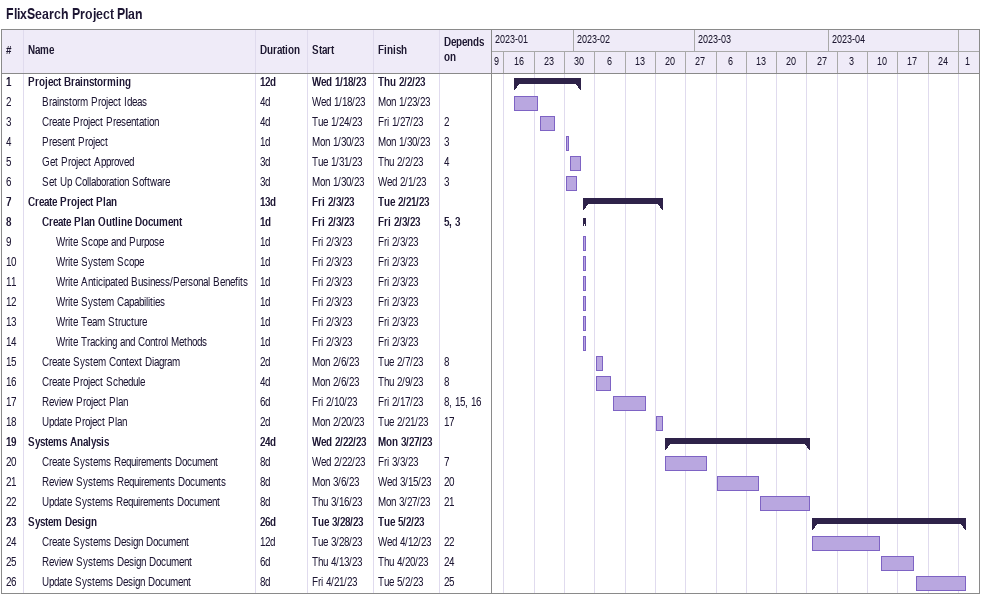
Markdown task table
FlixSearch Project Plan

| ID | Level | Task | Duration | Start | Finish | Predecessors |
|---|---|---|---|---|---|---|
| 1 | 1 | **Project Brainstorming** | 12d | 2023-01-18 | 2023-02-02 |  |
| 2 | 2 | Brainstorm Project Ideas | 4d | 2023-01-18 | 2023-01-23 |  |
| 3 | 2 | Create Project Presentation | 4d | 2023-01-24 | 2023-01-27 | 2 |
| 4 | 2 | Present Project | 1d | 2023-01-30 | 2023-01-30 | 3 |
| 5 | 2 | Get Project Approved | 3d | 2023-01-31 | 2023-02-02 | 4 |
| 6 | 2 | Set Up Collaboration Software | 3d | 2023-01-30 | 2023-02-01 | 3 |
| 7 | 1 | **Create Project Plan** | 13d | 2023-02-03 | 2023-02-21 |  |
| 8 | 2 | **Create Plan Outline Document** | 1d | 2023-02-03 | 2023-02-03 | 5, 3 |
| 9 | 3 | Write Scope and Purpose | 1d | 2023-02-03 | 2023-02-03 |  |
| 10 | 3 | Write System Scope | 1d | 2023-02-03 | 2023-02-03 |  |
| 11 | 3 | Write Anticipated Business/Personal Benefits | 1d | 2023-02-03 | 2023-02-03 |  |
| 12 | 3 | Write System Capabilities | 1d | 2023-02-03 | 2023-02-03 |  |
| 13 | 3 | Write Team Structure | 1d | 2023-02-03 | 2023-02-03 |  |
| 14 | 3 | Write Tracking and Control Methods | 1d | 2023-02-03 | 2023-02-03 |  |
| 15 | 2 | Create System Context Diagram | 2d | 2023-02-06 | 2023-02-07 | 8 |
| 16 | 2 | Create Project Schedule | 4d | 2023-02-06 | 2023-02-09 | 8 |
| 17 | 2 | Review Project Plan | 6d | 2023-02-10 | 2023-02-17 | 8, 15, 16 |
| 18 | 2 | Update Project Plan | 2d | 2023-02-20 | 2023-02-21 | 17 |
| 19 | 1 | **Systems Analysis** | 24d | 2023-02-22 | 2023-03-27 |  |
| 20 | 2 | Create Systems Requirements Document | 8d | 2023-02-22 | 2023-03-03 | 7 |
| 21 | 2 | Review Systems Requirements Documents | 8d | 2023-03-06 | 2023-03-15 | 20 |
| 22 | 2 | Update Systems Requirements Document | 8d | 2023-03-16 | 2023-03-27 | 21 |
| 23 | 1 | **System Design** | 26d | 2023-03-28 | 2023-05-02 |  |
| 24 | 2 | Create Systems Design Document | 12d | 2023-03-28 | 2023-04-12 | 22 |
| 25 | 2 | Review Systems Design Document | 6d | 2023-04-13 | 2023-04-20 | 24 |
| 26 | 2 | Update Systems Design Document | 8d | 2023-04-21 | 2023-05-02 | 25 |
